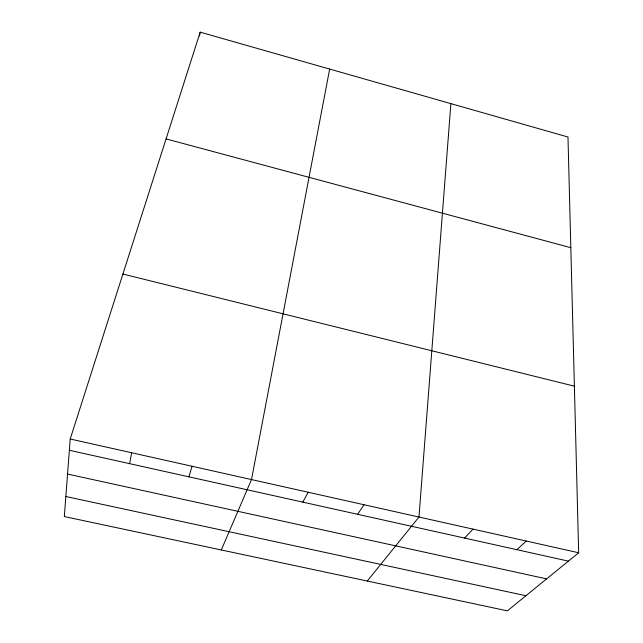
<?xml version="1.0" encoding="UTF-8"?>
<svg xmlns="http://www.w3.org/2000/svg" width="643" height="643" viewBox="0 0 643 643"><rect width="100%" height="100%" fill="white"/><g stroke="black" fill="none" stroke-linecap="round" stroke-linejoin="round"><path stroke-width="0.96" d="M70.216 439.008L64.332 516.562L507.367 610.85L578.668 552.763L567.978 137.015L200.174 32.15L70.216 439.008L578.668 552.763M450.888 103.627L418.971 517.036L367.282 581.039M199.507 35.912L200.174 32.15M129.605 463.659L131.67 452.76M329.65 69.066L251.501 479.574L221.305 549.966M188.849 476.817L192.088 466.279M302.789 502.127L308.222 492.257M357.572 514.296L364.034 504.747M464.608 538.078L473.039 529.133M516.9 549.693L526.263 541.044M65.851 496.517L525.926 595.731M67.555 474.06L546.606 578.877M69.364 450.277L568.396 561.13M122.909 274.047L574.384 386.17M166.071 138.904L570.823 247.692"/></g></svg>
